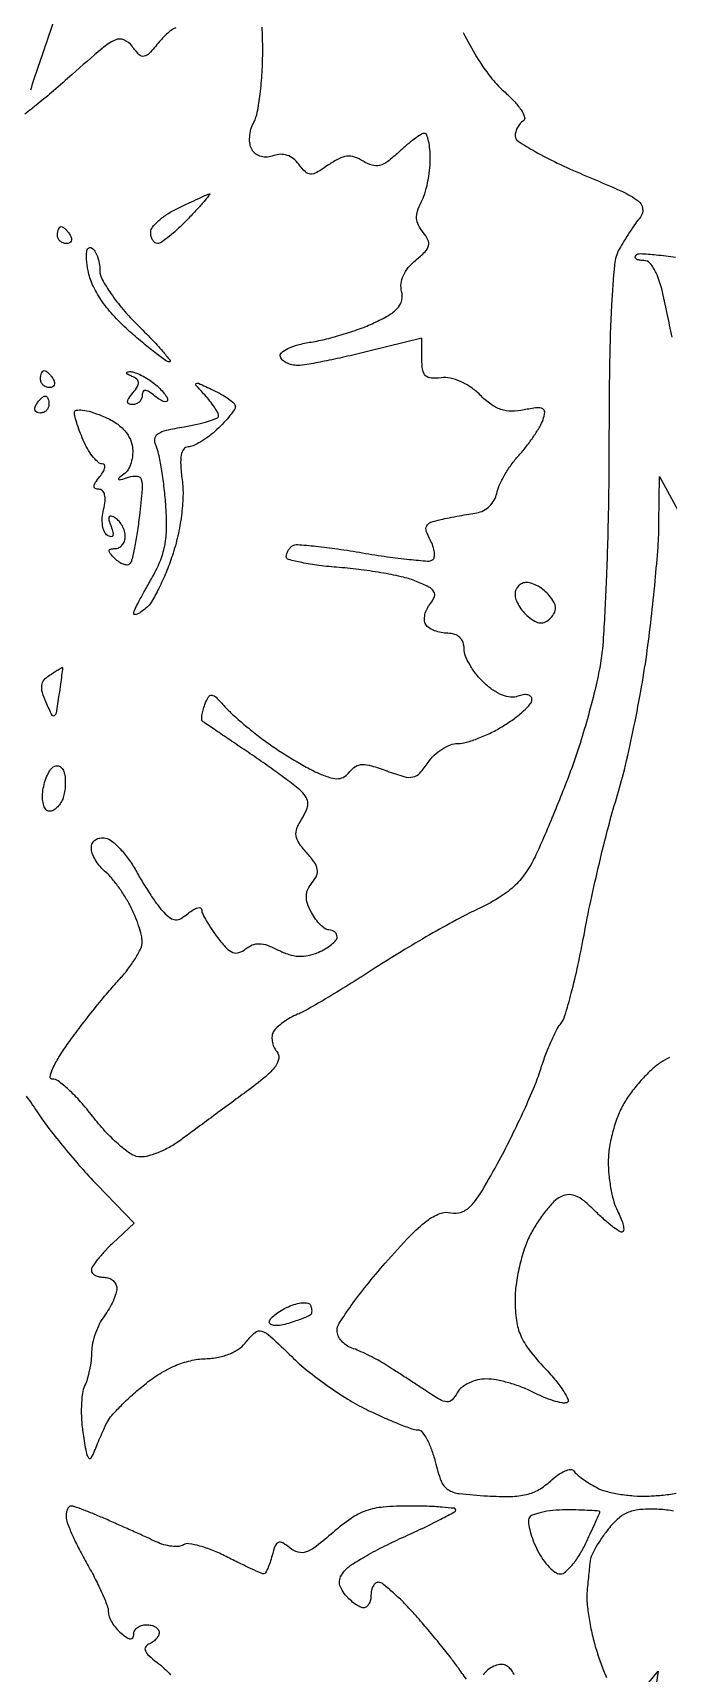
# Model space of a CAD drawing. Extents: x 0 to 102, y 0 to 135.
# Drawn here: x 39.09 to 45.44, y 74.05 to 90.43 of the extents above; entities that cross this region are included whole.
import ezdxf

# ---------------------------------------------------------------- set-up
doc = ezdxf.new("R2010")
doc.units = 0
doc.header["$MEASUREMENT"] = 0

msp = doc.modelspace()

# ---------------------------------------------------------------- linework, layer by layer
for points in [[(39.071788, 89.857283, -0.002666), (39.15006, 90.094244, -0.001731), (39.242941, 90.367347, -0.006379), (39.352882, 90.674191, -0.004588)], [(40.520352, 90.474942, 0.078274), (40.440119, 90.423925, 0.040386), (40.35732, 90.338102, -0.01375), (40.254984, 90.220055, -0.167299), (40.203116, 90.191885, -0.247353), (40.155485, 90.207614, -0.031906), (40.083741, 90.292262, 0.134784), (40.002092, 90.356098, 0.212115), (39.914539, 90.354133, 0.06619), (39.783987, 90.269965, 0.005785), (39.486055, 90.010546, -0.004576), (39.299826, 89.847596, -0.008153), (39.143203, 89.71744, -0.003568), (39.012982, 89.614288, -0.624718)], [(43.39066, 90.428298, 0.023319), (43.523903, 90.186474, 0.025909), (43.661094, 89.986818, 0.049143), (43.794237, 89.844487, -0.023815), (43.895338, 89.746815, -0.04262), (43.967004, 89.656325, -0.05898), (44.003096, 89.584709, -0.355487), (43.99039, 89.548105, 0.077015), (43.958719, 89.521031, 0.053991), (43.932103, 89.482284, 0.053644), (43.914227, 89.438401, 0.072778), (43.908504, 89.396057, 0.253377), (43.937277, 89.344287, 0.01274), (44.10883, 89.241047, 0.017881), (44.32851, 89.126538, 0.011736), (44.588914, 89.00985, -0.005647), (44.979547, 88.840488, -0.054575), (45.135353, 88.749318, -0.198326), (45.181674, 88.672174, -0.208155), (45.15886, 88.58685, 0.014706), (45.109684, 88.521119, 0.007551), (45.051775, 88.436073, 0.007497), (44.994751, 88.346654, 0.011213), (44.947886, 88.26672, 0.104573), (44.900023, 88.1117, 0.009484), (44.870679, 87.70548, 0.009609), (44.851445, 87.138798, 0.003546), (44.845355, 86.339295, -0.004745), (44.838295, 85.634281, -0.005388), (44.817836, 84.958809, -0.004922), (44.788643, 84.385747, -0.029669), (44.752961, 84.089977, -0.015318), (44.703657, 83.85868, -0.008371), (44.62982, 83.578183, -0.008336), (44.545204, 83.295463, -0.01313), (44.462219, 83.05611, -0.004627), (44.374509, 82.829468, -0.003667), (44.275671, 82.586144, -0.003708), (44.180659, 82.361786, -0.009242), (44.106977, 82.199626, -0.041884), (44.009343, 82.03249, -0.055344), (43.892753, 81.900355, -0.049235), (43.739213, 81.786313, -0.025222), (43.527349, 81.673301, 0.014477), (43.323575, 81.570165, 0.006011), (43.054188, 81.419652, 0.005941), (42.769245, 81.251387, 0.007635), (42.5115, 81.089589, -0.004376), (42.271416, 80.936687, -0.005046), (42.039757, 80.795215, -0.004544), (41.841299, 80.679184, -0.029152), (41.737168, 80.627373, 0.028259), (41.663203, 80.590736, 0.025883), (41.591558, 80.544999, 0.026794), (41.531934, 80.497421, 0.072666), (41.497235, 80.456113, 0.108407), (41.481845, 80.412272, 0.06994), (41.482818, 80.358244, 0.065268), (41.499282, 80.302673, 0.068696), (41.529325, 80.254276, -0.21342), (41.548371, 80.18604, -0.126129), (41.514907, 80.106728, -0.057922), (41.416196, 80.004094, -0.013337), (41.226527, 79.856132, 0.000034), (41.057076, 79.731048, 0.000027), (40.87253, 79.594786, 0.000027), (40.700306, 79.467594, 0.000065), (40.572868, 79.373442, -0.032508), (40.4608, 79.301382, -0.032182), (40.339967, 79.244185, -0.033927), (40.227985, 79.208322, -0.096336), (40.146477, 79.204242, -0.119888), (40.064207, 79.237168, -0.026231), (39.943961, 79.332781, -0.025884), (39.813172, 79.461131, -0.022318), (39.689355, 79.6086, 0.018063), (39.569688, 79.753615, 0.024833), (39.451356, 79.874264, 0.023164), (39.34725, 79.961796, 0.190419), (39.288766, 79.97839, -0.496783), (39.266896, 80.001935, -0.060532), (39.290811, 80.080768, -0.03523), (39.353437, 80.199351, -0.016597), (39.449788, 80.343406, -0.007651), (39.570124, 80.505707, -0.005559), (39.708754, 80.682709, -0.005617), (39.844095, 80.847774, -0.012243), (39.95235, 80.970583, 0.023193), (40.041402, 81.076181, 0.026054), (40.116659, 81.185683, 0.026617), (40.170219, 81.284472, 0.111354), (40.185, 81.350018, 0.061558), (40.17697, 81.414992, 0.019201), (40.149362, 81.509465, 0.01887), (40.110117, 81.613584, 0.019768), (40.063678, 81.712813, 0.021817), (40.00752, 81.810696, 0.017593), (39.939079, 81.910803, 0.017939), (39.869218, 81.998849, 0.04289), (39.809878, 82.05737, -0.048578), (39.759188, 82.108509, -0.041612), (39.716315, 82.171077, -0.043615), (39.686927, 82.235092, -0.086014), (39.6774, 82.290062, -0.117389), (39.6882, 82.335428, -0.127695), (39.718104, 82.369425, -0.114776), (39.763632, 82.386917, -0.082708), (39.818234, 82.385453, -0.121951), (39.883346, 82.355233, -0.035051), (39.965451, 82.279156, -0.033019), (40.049039, 82.177339, -0.029835), (40.121628, 82.062, 0.011332), (40.19233, 81.939864, 0.010468), (40.270323, 81.817737, 0.010521), (40.344337, 81.711911, 0.033978), (40.399548, 81.646267, 0.043425), (40.465069, 81.589173, 0.147618), (40.517949, 81.570653, 0.144294), (40.572987, 81.584289, 0.040836), (40.646054, 81.635476, -0.03257), (40.696571, 81.672124, -0.076395), (40.739228, 81.690664, -0.166576), (40.766748, 81.688662, -0.293675), (40.779081, 81.670509, 0.106926), (40.788962, 81.629872, 0.017279), (40.827216, 81.557478, 0.018399), (40.879159, 81.47416, 0.01525), (40.940303, 81.38937, 0.025396), (41.026151, 81.288689, 0.109068), (41.09094, 81.244678, 0.175997), (41.150932, 81.242817, 0.0941), (41.216676, 81.279168, -0.076532), (41.284083, 81.31957, -0.105119), (41.353435, 81.332027, -0.081023), (41.434975, 81.316054, -0.030344), (41.541904, 81.268839, 0.041603), (41.647718, 81.224933, 0.062415), (41.745875, 81.206515, 0.065739), (41.841709, 81.213279, 0.052613), (41.94045, 81.24457, 0.029216), (42.013325, 81.281628, 0.038029), (42.074885, 81.324185, 0.041948), (42.118395, 81.365933, 0.182541), (42.1308, 81.39878, 0.114176), (42.124532, 81.425871, 0.100338), (42.106823, 81.448938, 0.09378), (42.080345, 81.464417, 0.085715), (42.049177, 81.4698, -0.152729), (42.011419, 81.481609, -0.04449), (41.96408, 81.521091, -0.040203), (41.915882, 81.577581, -0.033663), (41.874106, 81.644408, -0.040352), (41.834989, 81.734228, -0.090065), (41.823862, 81.807634, -0.102558), (41.839686, 81.874133, -0.063763), (41.882805, 81.942095, 0.070825), (41.925887, 82.012158, 0.148607), (41.933143, 82.075062, 0.109866), (41.904037, 82.144084, 0.029418), (41.828981, 82.237519, -0.031854), (41.751081, 82.335468, -0.115189), (41.72181, 82.409004, -0.131086), (41.730011, 82.482435, -0.046618), (41.77777, 82.577611, 0.032975), (41.826154, 82.667817, 0.110468), (41.839817, 82.73309, 0.135474), (41.823206, 82.790211, 0.060695), (41.774014, 82.851851, 0.030285), (41.707564, 82.9096, 0.005124), (41.57312, 83.010675, 0.005584), (41.412404, 83.126198, 0.004941), (41.2425, 83.242982, -0.000558), (41.078117, 83.353863, -0.000829), (40.934473, 83.451334, -0.000353), (40.811764, 83.535025, -0.017225), (40.787899, 83.552561, -0.227301), (40.778941, 83.570841, -0.036107), (40.781547, 83.611784, -0.033941), (40.792136, 83.663075, -0.023743), (40.810652, 83.719148, -0.037331), (40.846687, 83.795486, -0.298922), (40.879629, 83.812394, -0.171791), (40.922239, 83.791968, -0.013018), (41.011453, 83.697633, 0.025065), (41.087829, 83.620672, 0.009662), (41.20101, 83.521452, 0.009538), (41.328113, 83.418381, 0.011613), (41.451104, 83.326987, 0.011659), (41.579063, 83.240843, 0.009234), (41.721159, 83.153578, 0.009356), (41.856052, 83.077492, 0.022895), (41.958704, 83.028023, 0.028306), (42.068639, 82.988305, 0.091175), (42.145626, 82.979939, 0.128805), (42.205166, 83.00032, 0.086304), (42.2577, 83.050069, -0.09617), (42.314735, 83.102001, -0.132839), (42.3809, 83.121223, -0.077333), (42.473917, 83.108516, -0.016935), (42.627482, 83.056946, 0.018399), (42.798781, 82.999977, 0.121753), (42.888202, 82.996223, 0.158961), (42.957231, 83.035348, 0.037906), (43.03965, 83.14065, -0.055275), (43.100829, 83.213467, -0.04796), (43.179286, 83.275085, -0.050485), (43.262302, 83.317152, -0.092295), (43.336683, 83.331, 0.069427), (43.421326, 83.34281, 0.023012), (43.540478, 83.382729, 0.022407), (43.670092, 83.439696, 0.023672), (43.791664, 83.5071, 0.020482), (43.900781, 83.580879, 0.02741), (43.9929, 83.656954, 0.026915), (44.060106, 83.726003, 0.181468), (44.0766, 83.769951, 0.193352), (44.065143, 83.798471, 0.144838), (44.03546, 83.815432, 0.096402), (43.990187, 83.81721, 0.053414), (43.936548, 83.80296, -0.118385), (43.865457, 83.793612, -0.067227), (43.780698, 83.814282, -0.05606), (43.689205, 83.862549, -0.039205), (43.598148, 83.935555, -0.03706), (43.522248, 84.01826, -0.03535), (43.458065, 84.112528, -0.037421), (43.413619, 84.204003, -0.094651), (43.3998, 84.276347, 0.087212), (43.388506, 84.340606, 0.117544), (43.356164, 84.389756, 0.113012), (43.304007, 84.420297, 0.076313), (43.235593, 84.4308, -0.048823), (43.168732, 84.437344, -0.047157), (43.10359, 84.45674, -0.050939), (43.049548, 84.485248, -0.10792), (43.01681, 84.519106, -0.125639), (43.003403, 84.561899, -0.06797), (43.007957, 84.617248, -0.060898), (43.028724, 84.676055, -0.057967), (43.063312, 84.729204, 0.078899), (43.102791, 84.795779, 0.241042), (43.097943, 84.846508, 0.133698), (43.047034, 84.892679, 0.0209), (42.922545, 84.949625, 0.040022), (42.794385, 84.990287, 0.012457), (42.596422, 85.030894, 0.012365), (42.372123, 85.065407, 0.013332), (42.15195, 85.087783, -0.012311), (41.949251, 85.107965, -0.019989), (41.77852, 85.136189, -0.014883), (41.645611, 85.16781, -0.339027), (41.6232, 85.197063, -0.078803), (41.627886, 85.226608, -0.053783), (41.641838, 85.257683, -0.053115), (41.662377, 85.285523, -0.070549), (41.68665, 85.305482, -0.157335), (41.734552, 85.316962, -0.006113), (41.917846, 85.300582, -0.010367), (42.136879, 85.273707, -0.007077), (42.3846, 85.2345, 0.007102), (42.632337, 85.195303, 0.010399), (42.851421, 85.16846, 0.006148), (43.034731, 85.152135, 0.157244), (43.082779, 85.163659, 0.216224), (43.100893, 85.190276, 0.071568), (43.102286, 85.238652, 0.055854), (43.088294, 85.299589, 0.038544), (43.059765, 85.364455, -0.040321), (43.02167, 85.451913, -0.205164), (43.025536, 85.503699, -0.188822), (43.066239, 85.539278, -0.033636), (43.165286, 85.567527, -0.004256), (43.251123, 85.585111, -0.002777), (43.350454, 85.604009, -0.002793), (43.447523, 85.621358, -0.005333), (43.525728, 85.634028, 0.08698), (43.592301, 85.656345, 0.069068), (43.653455, 85.701394, 0.068974), (43.700102, 85.761468, 0.086222), (43.724305, 85.827672, -0.062607), (43.749138, 85.90696, -0.024737), (43.801807, 86.008611, -0.024016), (43.870231, 86.114075, -0.027663), (43.945525, 86.2074, 0.018266), (44.022334, 86.299027, 0.016336), (44.095294, 86.39942, 0.01662), (44.154874, 86.493917, 0.047992), (44.187343, 86.564084, 0.062118), (44.203329, 86.637847, 0.306317), (44.183786, 86.673185, 0.151899), (44.12791, 86.682758, 0.016395), (43.997058, 86.661022, -0.049818), (43.871004, 86.648649, -0.081617), (43.765416, 86.666186, -0.076237), (43.666121, 86.717834, -0.038415), (43.558661, 86.809939, 0.044342), (43.465666, 86.887756, 0.048139), (43.36283, 86.94554, 0.052438), (43.260493, 86.97843, 0.084319), (43.169148, 86.981897, -0.048151), (43.070788, 86.978544, -0.177674), (43.014779, 87.003143, -0.163464), (42.985226, 87.059741, -0.039311), (42.9768, 87.166743), (42.9768, 87.376794), (42.44805, 87.246936, -0.004655), (42.233836, 87.196436, -0.005273), (42.027433, 87.152084, -0.004826), (41.851372, 87.117957, -0.02885), (41.758662, 87.106389, -0.056258), (41.694777, 87.109327, -0.062527), (41.635523, 87.126574, -0.071367), (41.589566, 87.15479, -0.136229), (41.565041, 87.190114, -0.303151), (41.575652, 87.231227, -0.069785), (41.638264, 87.273164, -0.047989), (41.740135, 87.310919, -0.025118), (41.872565, 87.338978, 0.021934), (42.024892, 87.370241, 0.013351), (42.201876, 87.419792, 0.01337), (42.375063, 87.478422, 0.022956), (42.515466, 87.537629, 0.024313), (42.660989, 87.615921, 0.081657), (42.74312, 87.685826, 0.129023), (42.778161, 87.759103, 0.111764), (42.775328, 87.844471, -0.09386), (42.76997, 87.922454, -0.076496), (42.792432, 88.003221, -0.067345), (42.841826, 88.082279, -0.049342), (42.915505, 88.155059, 0.026296), (43.00911, 88.239376, 0.132366), (43.043898, 88.299885, 0.180962), (43.037984, 88.359146, 0.058868), (42.989335, 88.434196, -0.058416), (42.943031, 88.505488, -0.099854), (42.924835, 88.573812, -0.093006), (42.934005, 88.647232, -0.045449), (42.970929, 88.73443, 0.047983), (43.005668, 88.817637, 0.022876), (43.034824, 88.930007, 0.022434), (43.054781, 89.051154, 0.029609), (43.0614, 89.162838, 0.021078), (43.057207, 89.262246, 0.033937), (43.044363, 89.346012, 0.037315), (43.025931, 89.406761, 0.309777), (43.003403, 89.4222, 0.142964), (42.970442, 89.412579, 0.015278), (42.903872, 89.367177, 0.017831), (42.826616, 89.306624, 0.01344), (42.74602, 89.234887, -0.026223), (42.635828, 89.141743, -0.100221), (42.555245, 89.102862, -0.136313), (42.479828, 89.104459, -0.066626), (42.39151, 89.144451, 0.058265), (42.305225, 89.185268, 0.108813), (42.228759, 89.193611, 0.092322), (42.147509, 89.169168, 0.033681), (42.044275, 89.10677, -0.018313), (41.927957, 89.031491, -0.141549), (41.865914, 89.015216, -0.19198), (41.814387, 89.037247, -0.039031), (41.748431, 89.114075, 0.067675), (41.695436, 89.16911, 0.084841), (41.633349, 89.203018, 0.089453), (41.566224, 89.21331, 0.085238), (41.498511, 89.199842, -0.073664), (41.435475, 89.185789, -0.083121), (41.373765, 89.191581, -0.088942), (41.320627, 89.216393, -0.10108), (41.282165, 89.257264, -0.099118), (41.261402, 89.313103, -0.055757), (41.257992, 89.385629, -0.052003), (41.271215, 89.463446, -0.054847), (41.300103, 89.535394, 0.077078), (41.334295, 89.632813, 0.015509), (41.362322, 89.81495, 0.016039), (41.381731, 90.031019, 0.014379), (41.3882, 90.255919, 0.013752), (41.381923, 90.484097, 0.025935)], [(45.475934, 87.388174, -0.004871), (45.426884, 87.62445, 0.013475), (45.371708, 87.869015, 0.041913), (45.31658, 88.028595, 0.069607), (45.258207, 88.122663, 0.22268), (45.19304, 88.1532, -0.038838), (45.146837, 88.156794, -0.11057), (45.116985, 88.168562, -0.247615), (45.107792, 88.185816, -0.199979), (45.115898, 88.205498, -0.213519), (45.15872, 88.221845, -0.00997), (45.317047, 88.209792, -0.015004), (45.50922, 88.185464, -0.01007)], [(45.450798, 80.196161, 0.018814), (45.362711, 80.145094, 0.04559), (45.27646, 80.078963, 0.02127), (45.177001, 79.97903, 0.020868), (45.080822, 79.864554, 0.027377), (45.003477, 79.752053, 0.042856), (44.940275, 79.625091, 0.026173), (44.886963, 79.46629, 0.026132), (44.850384, 79.302184, 0.041544), (44.838316, 79.158888, 0.024704), (44.844912, 79.022762, 0.021187), (44.864958, 78.880705, 0.021726), (44.894292, 78.753121, 0.055546), (44.929454, 78.665193, -0.023785), (44.961835, 78.59709, -0.03409), (44.98337, 78.533832, -0.036346), (44.993107, 78.482459, -0.228887), (44.984572, 78.457972, -0.344992), (44.959118, 78.454878, -0.021315), (44.891363, 78.499857, -0.024335), (44.809061, 78.56605, -0.014852), (44.718288, 78.651584, 0.02229), (44.596135, 78.763306, 0.082587), (44.506429, 78.816042, 0.130584), (44.427746, 78.82449, 0.099168), (44.34592, 78.794581, 0.068631), (44.281103, 78.741608, 0.022993), (44.201885, 78.648053, 0.022384), (44.122677, 78.535171, 0.023781), (44.055581, 78.417864, 0.03959), (43.998847, 78.280955, 0.022372), (43.951075, 78.107658, 0.022218), (43.918321, 77.927471, 0.033767), (43.907531, 77.768746, 0.034995), (43.92141, 77.569653, 0.069181), (43.964755, 77.4176, 0.061905), (44.051552, 77.272633, 0.023266), (44.206029, 77.092789, -0.016877), (44.314798, 76.969384, -0.031281), (44.393027, 76.861219, -0.038431), (44.436585, 76.778919, -0.440291), (44.423264, 76.749055, -0.133055), (44.376451, 76.746374, -0.023668), (44.290775, 76.76868, -0.024124), (44.190261, 76.805399, -0.019691), (44.086536, 76.853962, 0.028676), (43.97329, 76.904523, 0.021738), (43.844079, 76.947214, 0.022159), (43.718915, 76.976696, 0.046789), (43.619705, 76.986, 0.058955), (43.533077, 76.97575, 0.052624), (43.44765, 76.945464, 0.055771), (43.376044, 76.900842, 0.098287), (43.330983, 76.848007, -0.063261), (43.278656, 76.77722, -0.22469), (43.227336, 76.75756, -0.115788), (43.156332, 76.780049, -0.012476), (43.009529, 76.872547, 0.001865), (42.90364, 76.942447, 0.001427), (42.78734, 77.018126, 0.001442), (42.678043, 77.088358, 0.00341), (42.5961, 77.139896, 0.01487), (42.520512, 77.183667, 0.010471), (42.433113, 77.228525, 0.010579), (42.347621, 77.267951, 0.021755), (42.27885, 77.294423, -0.070445), (42.222255, 77.322788, -0.065862), (42.17429, 77.366304, -0.070104), (42.14186, 77.417745, -0.106023), (42.1308, 77.469315, -0.145005), (42.152848, 77.543744, -0.011095), (42.271907, 77.718448, -0.014503), (42.427162, 77.922938, -0.010528), (42.611164, 78.141639, -0.009769), (42.860169, 78.414325, -0.039268), (43.027815, 78.56518, -0.070357), (43.156211, 78.637632, -0.156041), (43.267137, 78.644706, 0.153424), (43.371666, 78.650835, 0.11634), (43.467361, 78.715559, 0.052994), (43.57787, 78.864422, 0.009336), (43.749325, 79.168065, 0.0091), (43.874471, 79.410127, 0.007898), (43.996976, 79.668221, 0.007969), (44.100482, 79.90544, 0.023005), (44.161877, 80.0739, -0.013686), (44.209343, 80.212089, -0.013684), (44.2643, 80.347482, -0.013633), (44.318661, 80.462884, -0.05146), (44.361737, 80.530042, 0.095406), (44.405377, 80.613275, 0.008699), (44.469287, 80.839549, 0.011011), (44.535399, 81.114635, 0.008401), (44.596026, 81.418342, -0.00784), (44.663153, 81.756589, -0.00545), (44.749105, 82.136507, -0.005498), (44.839609, 82.499438, -0.011296), (44.919985, 82.7811, 0.016128), (44.99878, 83.06769, 0.007286), (45.084386, 83.447854, 0.007205), (45.163178, 83.852087, 0.009776), (45.22189, 84.2193, 0.006125), (45.267509, 84.577316, 0.005324), (45.306711, 84.953469, 0.005362), (45.334915, 85.294678, 0.015675), (45.344452, 85.5306), (45.348665, 85.9959), (45.59378, 85.551312, 0.011025)], [(39.028144, 79.808457, -0.011486), (39.150721, 79.631728, 0.018484), (39.257567, 79.482192, 0.008247), (39.408602, 79.293055, 0.00815), (39.575139, 79.097984, 0.010937), (39.732709, 78.927078), (40.103978, 78.541655), (39.890689, 78.341281, 0.016099), (39.809011, 78.259441, 0.021013), (39.740054, 78.179247, 0.019161), (39.689043, 78.109264, 0.148973), (39.6774, 78.071053, 0.176222), (39.687096, 78.044396, 0.092734), (39.714677, 78.021719, 0.072895), (39.75575, 78.006369, 0.053082), (39.8043, 78.0012, -0.08597), (39.852758, 77.992806, -0.09388), (39.893923, 77.968673, -0.100309), (39.921456, 77.932709, -0.113848), (39.9312, 77.89047, -0.078188), (39.922732, 77.836649, -0.028056), (39.894713, 77.764027, -0.02702), (39.854529, 77.686526, -0.028807), (39.806991, 77.61552, 0.046636), (39.759214, 77.53835, 0.0306), (39.718477, 77.44199, 0.030746), (39.690118, 77.34236, 0.05057), (39.680091, 77.255388, -0.027874), (39.674147, 77.169962, -0.019768), (39.658389, 77.07517, -0.020031), (39.636054, 76.98558, -0.039398), (39.609991, 76.916988, 0.079004), (39.587412, 76.839694, 0.023636), (39.577663, 76.716951, 0.023056), (39.57965, 76.576109, 0.023081), (39.594599, 76.4361, 0.007175), (39.624736, 76.257176, 0.105137), (39.648952, 76.198386, 0.534305), (39.675797, 76.198677, 0.05454), (39.710412, 76.2669, -0.007617), (39.739519, 76.340673, -0.005404), (39.774316, 76.422555, -0.005456), (39.809248, 76.500037, -0.011513), (39.838371, 76.55919, -0.062877), (39.881952, 76.622065, -0.013298), (39.973901, 76.719139, -0.013727), (40.08737, 76.826654, -0.012646), (40.209649, 76.930849, -0.031242), (40.360274, 77.037919, -0.037955), (40.513872, 77.117811, -0.041054), (40.666096, 77.168542, -0.052318), (40.812635, 77.188459, 0.039581), (40.946073, 77.203152, 0.052296), (41.063082, 77.238488, 0.058608), (41.159049, 77.292782, 0.077114), (41.230047, 77.363848, -0.061226), (41.311966, 77.451202, -0.262997), (41.379542, 77.463558, -0.104559), (41.466497, 77.411214, -0.006977), (41.677745, 77.208747, 0.025574), (41.832833, 77.070794, 0.015113), (42.030786, 76.921667, 0.0151), (42.237958, 76.784386, 0.024959), (42.421583, 76.682849, 0.008376), (42.588564, 76.604554, 0.010752), (42.744815, 76.538457, 0.008766), (42.876958, 76.488543, 0.086118), (42.935413, 76.4784, -0.227677), (42.977596, 76.458142, -0.043136), (43.026337, 76.385208, -0.038379), (43.072898, 76.282657, -0.026829), (43.109929, 76.16115, 0.027997), (43.169886, 75.966058, 0.160108), (43.236402, 75.882385, 0.118983), (43.349621, 75.841728, 0.012586), (43.631285, 75.818369, 0.018109), (43.864504, 75.813388, 0.054137), (44.022634, 75.832941, 0.072707), (44.145455, 75.881478, 0.057191), (44.260718, 75.96654, -0.031805), (44.3356, 76.027896, -0.053242), (44.40631, 76.068051, -0.074937), (44.46278, 76.083103, -0.282189), (44.494532, 76.068186, 0.070485), (44.524456, 76.034224, 0.018838), (44.581053, 75.989375, 0.018706), (44.649922, 75.942759, 0.01832), (44.722556, 75.901077, 0.056654), (44.814644, 75.865235, 0.023116), (44.946184, 75.836957, 0.022515), (45.09173, 75.819332, 0.026716), (45.230156, 75.816276, 0.016832), (45.369283, 75.825334, 0.01383), (45.516975, 75.844092, 0.014058)], [(43.422001, 73.990078, -0.016112), (43.334066, 74.10884, 0.014211), (43.258592, 74.211589, 0.005359), (43.14746, 74.351091, 0.005304), (43.023227, 74.500394, 0.006435), (42.903506, 74.63759, 0.012128), (42.788968, 74.759408, 0.016944), (42.68041, 74.862185, 0.013341), (42.586728, 74.940691, 0.169292), (42.543956, 74.9556, 0.166017), (42.515438, 74.945863, 0.09538), (42.49116, 74.918323, 0.076322), (42.474749, 74.877238, 0.056977), (42.4692, 74.8287, -0.056567), (42.463691, 74.780161, -0.075975), (42.447392, 74.739077, -0.095133), (42.423281, 74.711534, -0.167044), (42.394959, 74.7018, -0.117955), (42.359267, 74.710339, -0.036411), (42.311589, 74.739077, -0.034151), (42.261178, 74.780135, -0.031583), (42.2154, 74.8287, -0.048212), (42.169892, 74.895739, -0.116126), (42.154063, 74.953199, -0.124085), (42.165968, 75.009237, -0.059194), (42.206269, 75.071498, -0.078425), (42.272063, 75.129384, -0.011835), (42.422947, 75.220104, -0.01303), (42.607903, 75.319141, -0.010932), (42.808828, 75.414642, 0.005778), (43.002941, 75.504463, 0.009222), (43.166453, 75.586167, 0.003669), (43.302908, 75.658804, 0.275221), (43.3152, 75.679444, 0.383469), (43.30167, 75.694492, 0.006262), (43.179383, 75.705968, 0.012646), (43.030124, 75.714299, 0.007617), (42.852844, 75.717, 0.020414), (42.591968, 75.706345, 0.062836), (42.419414, 75.67008, 0.068894), (42.270065, 75.594172, 0.028191), (42.09051, 75.453616, -0.014286), (41.923588, 75.315297, -0.079417), (41.82203, 75.259169, -0.154589), (41.741643, 75.255981, -0.106807), (41.660284, 75.298329, 0.037099), (41.588298, 75.349564, 0.240212), (41.545228, 75.35271, 0.204774), (41.51288, 75.319232, 0.027133), (41.482151, 75.223313, -0.017155), (41.461206, 75.153146, -0.026079), (41.437815, 75.093989, -0.023885), (41.414969, 75.049723, -0.267786), (41.398463, 75.0402, -0.105514), (41.373832, 75.045456, -0.002925), (41.273909, 75.090842, -0.00589), (41.156813, 75.14654, -0.003995), (41.024728, 75.2126, 0.022097), (40.888759, 75.274556, 0.029137), (40.759696, 75.31806, 0.029384), (40.65204, 75.340793, 0.177563), (40.597032, 75.329521, -0.120856), (40.549779, 75.314227, -0.046042), (40.480089, 75.315588, -0.04219), (40.401363, 75.33121, -0.040122), (40.324983, 75.359996, 0.003091), (40.233835, 75.402288, 0.001158), (40.105511, 75.460511, 0.001147), (39.965433, 75.523288, 0.001392), (39.833814, 75.581474, 0.005592), (39.711805, 75.633387, 0.007659), (39.600781, 75.677189, 0.005239), (39.507164, 75.711361, 0.085082), (39.474264, 75.717, 0.198898), (39.454989, 75.709016, 0.086851), (39.438782, 75.685936, 0.066298), (39.427955, 75.651728, 0.04597), (39.424619, 75.61125, 0.090598), (39.436421, 75.549996, 0.012176), (39.487168, 75.42841, 0.013731), (39.555451, 75.286036, 0.011167), (39.636119, 75.137315, -0.011585), (39.716711, 74.988436, -0.014182), (39.784771, 74.845586, -0.012683), (39.835093, 74.723478, -0.09164), (39.8466, 74.661223, 0.091723), (39.855649, 74.612313, 0.04277), (39.883877, 74.554078, 0.040452), (39.924945, 74.496272, 0.044907), (39.9735, 74.448, 0.024942), (40.031977, 74.404202, 0.128583), (40.069829, 74.390931, 0.300026), (40.091801, 74.402978, 0.122183), (40.1004, 74.437641, -0.132654), (40.110179, 74.473853, -0.100549), (40.137677, 74.504706, -0.087756), (40.17881, 74.525463, -0.073201), (40.2273, 74.5326, -0.059205), (40.275831, 74.526833, -0.078159), (40.316923, 74.50982, -0.096605), (40.344446, 74.48463, -0.160616), (40.3542, 74.45505, -0.11783), (40.346392, 74.422379, -0.065347), (40.323136, 74.388361, -0.059496), (40.288888, 74.358216, -0.059205), (40.24845, 74.336924, 0.18189), (40.21728, 74.309241, 0.234634), (40.216382, 74.27149, 0.099504), (40.253719, 74.220867, 0.025306), (40.33305, 74.155877, -0.025051), (40.405919, 74.096243, -0.030562), (40.467485, 74.033227, -0.031753)], [(45.490009, 75.666726, 0.032865), (45.347819, 75.683448, 0.027947), (45.165561, 75.682623, 0.077368), (45.040611, 75.655358, 0.088777), (44.939886, 75.594108, 0.04524), (44.837836, 75.486077, 0.016547), (44.772335, 75.396884, 0.018402), (44.715283, 75.306595, 0.018045), (44.672533, 75.226572, 0.08536), (44.658003, 75.176841, 0.002013), (44.65248, 75.126802, 0.000555), (44.644201, 75.048085, 0.000561), (44.635022, 74.958893, 0.000586), (44.62618, 74.871, 0.046275), (44.625479, 74.764946, 0.016627), (44.643445, 74.614856, 0.016329), (44.674172, 74.450695, 0.018622), (44.71448, 74.296019, 0.014478), (44.763727, 74.147969, 0.014673), (44.821259, 74.003685, 0.01461)], [(43.899476, 74.030527, 0.069469), (43.876336, 74.073802, 0.069088), (43.842068, 74.109304, 0.085255), (43.80165, 74.131125, 0.124542), (43.75322, 74.134868, 0.065556), (43.695229, 74.116828, 0.058894), (43.637049, 74.081143, 0.056466), (43.587866, 74.032425, -0.047794)], [(45.181332, 73.878639), (45.33755, 74.0673), (45.289692, 73.759208, 0.036374)]]:
    msp.add_lwpolyline(points, format="xyb")
for points in [[(40.856478, 88.819003, -0.733648), (40.8608, 88.812602, -0.008015), (40.811167, 88.752216, -0.009893), (40.74102, 88.672846, -0.005102), (40.6503, 88.5762, -0.013111), (40.552151, 88.47899, -0.017843), (40.458369, 88.396954, -0.014831), (40.377422, 88.334988, -0.157199), (40.338372, 88.3224, -0.159442), (40.312141, 88.330983, -0.096854), (40.289802, 88.355192, -0.078561), (40.274716, 88.391341, -0.059707), (40.2696, 88.434032, -0.170589), (40.287781, 88.48577, -0.042916), (40.350367, 88.551404, -0.038818), (40.439299, 88.618422, -0.030774), (40.54455, 88.676835, -0.001826), (40.65257, 88.727885, -0.002547), (40.749596, 88.772705, -0.001543), (40.831577, 88.809764, -0.033111)], [(39.376307, 88.4916, -0.151918), (39.394135, 88.486055, -0.038439), (39.418014, 88.466749, -0.035638), (39.443143, 88.439383, -0.029505), (39.4659, 88.407, -0.082592), (39.479141, 88.374674, -0.161196), (39.476509, 88.347251, -0.182303), (39.458621, 88.329023, -0.108972), (39.428593, 88.3224, -0.093332), (39.394393, 88.32884, -0.09642), (39.365318, 88.347251, -0.099167), (39.345858, 88.37472, -0.105053), (39.339, 88.407, -0.042167), (39.341736, 88.439389, -0.061769), (39.349959, 88.466749, -0.081139), (39.362041, 88.485301, -0.210953)], [(39.678674, 88.279313, -0.117232), (39.710655, 88.247231, -0.048986), (39.737523, 88.191967, -0.044875), (39.755833, 88.124484, -0.043842), (39.762, 88.054283, 0.12632), (39.785125, 87.964209, 0.02557), (39.872657, 87.822634, 0.025477), (39.994494, 87.664286, 0.021444), (40.138705, 87.509375, -0.007095), (40.279058, 87.367025, -0.013453), (40.387287, 87.247833, -0.010778), (40.463498, 87.155264, -0.641129), (40.455955, 87.140525, -0.148324), (40.41906, 87.153449, -0.006762), (40.310976, 87.234758, -0.010787), (40.184546, 87.33701, -0.007475), (40.0459, 87.457775, -0.025554), (39.891866, 87.610958, -0.035931), (39.772276, 87.763392, -0.041066), (39.689168, 87.911507, -0.063106), (39.645324, 88.051656, -0.018881), (39.629246, 88.16625, -0.061852), (39.630919, 88.242578, -0.175344), (39.649231, 88.276694, -0.332665)], [(39.207107, 87.0534, -0.151918), (39.224935, 87.047855, -0.038439), (39.248814, 87.028549, -0.035638), (39.273943, 87.001183, -0.029505), (39.2967, 86.9688, -0.082592), (39.309941, 86.936474, -0.161196), (39.307309, 86.909051, -0.182303), (39.289421, 86.890823, -0.108972), (39.259393, 86.8842, -0.093332), (39.225193, 86.89064, -0.09642), (39.196118, 86.909051, -0.099167), (39.176658, 86.93652, -0.105053), (39.1698, 86.9688, -0.042167), (39.172536, 87.001189, -0.061769), (39.180759, 87.028549, -0.081139), (39.192841, 87.047101, -0.210953)], [(40.0581, 87.04403, -0.093048), (40.100548, 87.038116, -0.028008), (40.161338, 87.013834, -0.027005), (40.227857, 86.978353, -0.02633), (40.29075, 86.935633, -0.025469), (40.347424, 86.887874, -0.030685), (40.39531, 86.837319, -0.031965), (40.42942, 86.790832, -0.143248), (40.4388, 86.758765, -0.33348), (40.427567, 86.743796, -0.149753), (40.401523, 86.744161, -0.066823), (40.360662, 86.763637, -0.028634), (40.3119, 86.7996, 0.024942), (40.253423, 86.843398, 0.128583), (40.215571, 86.856669, 0.300026), (40.193599, 86.844622, 0.122183), (40.185, 86.809959, -0.099038), (40.177751, 86.773719, -0.097945), (40.157106, 86.742894, -0.097945), (40.126281, 86.722249, -0.099038), (40.090041, 86.715, -0.095656), (40.052533, 86.722242, -0.31457), (40.039451, 86.742218, -0.143321), (40.050696, 86.776795, -0.023397), (40.093572, 86.833673, 0.03412), (40.137563, 86.894709, 0.156919), (40.148007, 86.93648, 0.214827), (40.13085, 86.968684, 0.06923), (40.082781, 86.996194, -0.024925), (40.045235, 87.013478, -0.154517), (40.030453, 87.028333, -0.446022), (40.034521, 87.039053, -0.080635)], [(40.893127, 86.859957, -0.020775), (40.977878, 86.81625, -0.028884), (41.04951, 86.769785, -0.028621), (41.101947, 86.726471, -0.205884), (41.11494, 86.697146, -0.152057), (41.105092, 86.664244, -0.01946), (41.061018, 86.603991, -0.021315), (41.001304, 86.53495, -0.016267), (40.930448, 86.464496, -0.02519), (40.852008, 86.398473, -0.027436), (40.769458, 86.342671, -0.028369), (40.694163, 86.303199, -0.106934), (40.642398, 86.292, 0.239804), (40.599885, 86.270366, 0.113655), (40.575119, 86.21228, 0.058998), (40.56923, 86.112273, 0.018576), (40.583641, 85.962908, -0.041034), (40.591983, 85.800475, -0.024369), (40.576592, 85.60714, -0.023292), (40.540596, 85.403249, -0.024846), (40.486354, 85.208019, -0.016991), (40.423233, 85.037569, -0.018776), (40.350556, 84.877493, -0.018494), (40.278761, 84.746297, -0.085298), (40.222664, 84.680752, -0.021912), (40.175698, 84.645129, -0.047938), (40.136315, 84.623137, -0.09645), (40.110467, 84.617325, -0.422695), (40.1004, 84.627105, -0.112222), (40.107411, 84.65795, -0.005935), (40.152416, 84.749042, -0.009095), (40.209641, 84.856598, -0.006477), (40.277477, 84.975051, 0.035485), (40.361928, 85.144608, 0.050607), (40.409995, 85.30566, 0.045036), (40.427959, 85.486707, 0.02164), (40.41993, 85.720137, 0.010472), (40.402088, 85.900499, 0.01148), (40.377125, 86.074489, 0.010966), (40.349165, 86.221949, 0.055028), (40.322834, 86.301599, -0.132384), (40.311111, 86.37158, -0.222295), (40.340904, 86.42188, -0.094703), (40.426184, 86.458919, -0.015585), (40.603381, 86.492949, 0.01488), (40.734853, 86.518004, 0.023488), (40.845638, 86.548075, 0.019886), (40.929969, 86.579028, 0.303661), (40.9464, 86.603588, 0.127039), (40.93855, 86.633985, 0.019755), (40.906094, 86.687527, 0.020925), (40.861724, 86.748856, 0.016855), (40.809187, 86.810996, -0.004511), (40.721179, 86.910024, -0.470864), (40.723777, 86.925858, -0.242627), (40.746586, 86.927045, -0.002632)], [(39.217093, 86.7996, -0.210953), (39.231359, 86.793301, -0.081139), (39.243441, 86.774749, -0.061769), (39.251664, 86.747389, -0.042167), (39.2544, 86.715, -0.105053), (39.247542, 86.68272, -0.099167), (39.228082, 86.655251, -0.09642), (39.199007, 86.63684, -0.093332), (39.164807, 86.6304, -0.108972), (39.134779, 86.637023, -0.182303), (39.116891, 86.655251, -0.161196), (39.114259, 86.682674, -0.082592), (39.1275, 86.715, -0.029505), (39.150257, 86.747383, -0.035638), (39.175386, 86.774749, -0.038439), (39.199265, 86.794055, -0.151918)], [(39.78315, 86.603722, -0.040249), (39.903659, 86.543031, -0.061486), (39.995307, 86.47045, -0.071699), (40.056462, 86.387451, -0.087048), (40.086652, 86.295796, -0.056842), (40.089163, 86.214754, -0.053468), (40.073578, 86.133464, -0.057516), (40.043292, 86.064003, -0.106261), (40.002052, 86.018637, 0.012155), (39.950187, 85.979569, 0.521158), (39.950889, 85.967868, 0.212936), (39.970263, 85.965328, 0.006554), (40.048966, 85.989875, -0.096943), (40.13437, 86.000361, -0.316124), (40.176183, 85.966307, -0.091718), (40.185054, 85.870169, -0.006746), (40.157343, 85.605683, -0.008576), (40.13417, 85.435123, -0.012035), (40.107226, 85.283844, -0.008398), (40.079817, 85.159595, -0.13875), (40.059317, 85.122917, -0.203257), (40.034099, 85.112717, -0.083996), (39.997184, 85.119599, -0.064158), (39.954596, 85.141773, -0.044333), (39.91287, 85.17669, -0.019235), (39.865363, 85.228, -0.182628), (39.855358, 85.25565, -0.350238), (39.868816, 85.272028, -0.052339), (39.91428, 85.2768, 0.119329), (39.953001, 85.286175, 0.100669), (39.985979, 85.31261, 0.092166), (40.008124, 85.352147, 0.081876), (40.0158, 85.398707, 0.071238), (40.008473, 85.449874, 0.052836), (39.986726, 85.502773, 0.05332), (39.954696, 85.549375, 0.077285), (39.916823, 85.581785, 0.061279), (39.875906, 85.600609, 0.366135), (39.855833, 85.592283, 0.188108), (39.852629, 85.561516, 0.024586), (39.873554, 85.497784, -0.027249), (39.892858, 85.437918, -0.158562), (39.890992, 85.405254, -0.362413), (39.872815, 85.395233, -0.090757), (39.838776, 85.408535, -0.154465), (39.807756, 85.444573, -0.062975), (39.789783, 85.507448, -0.054174), (39.786329, 85.585205, -0.045546), (39.799057, 85.666729, 0.035192), (39.813996, 85.750951, 0.082156), (39.810248, 85.814669, 0.138055), (39.788955, 85.853919, 0.202541), (39.753253, 85.869, -0.110226), (39.716601, 85.877179, -0.309469), (39.703946, 85.898708, -0.133295), (39.716897, 85.93605, -0.023467), (39.762, 85.9959, 0.036538), (39.79679, 86.044665, 0.090292), (39.812475, 86.085523, 0.196629), (39.807166, 86.111469, 0.250192), (39.785938, 86.1228, -0.179519), (39.748119, 86.136831, -0.041417), (39.699624, 86.186097, -0.03768), (39.649937, 86.255786, -0.029143), (39.60638, 86.338281, -0.012814), (39.568795, 86.426708, -0.014088), (39.53704, 86.514217, -0.013588), (39.51413, 86.590227, -0.066492), (39.5082, 86.634623, -0.36702), (39.527927, 86.657877, -0.069032), (39.588198, 86.65944, -0.045173), (39.676668, 86.641303, -0.023403)], [(44.023941, 84.9384, 0.099038), (43.979465, 84.929503, 0.097945), (43.941634, 84.904166, 0.097945), (43.916297, 84.866335, 0.099038), (43.9074, 84.821859, 0.088435), (43.916751, 84.769401, 0.043285), (43.94573, 84.70774, 0.041134), (43.987958, 84.647073, 0.046978), (44.037885, 84.597024, 0.043607), (44.10474, 84.550738, 0.114614), (44.16027, 84.534157, 0.137414), (44.21109, 84.545051, 0.075419), (44.26272, 84.58308, 0.075419), (44.300749, 84.63471, 0.137414), (44.311643, 84.68553, 0.114614), (44.295062, 84.74106, 0.043607), (44.248776, 84.807915, 0.046978), (44.198727, 84.857842, 0.041134), (44.13806, 84.90007, 0.043285), (44.076399, 84.929049, 0.088435)], [(39.387798, 84.091105, -0.510641), (39.390067, 84.089002, -0.000541), (39.380541, 84.01131, -0.003556), (39.368968, 83.922914, -0.002107), (39.35397, 83.817643, -0.003782), (39.325691, 83.634611, -0.218805), (39.307191, 83.607081, -0.442538), (39.284535, 83.613717, -0.008218), (39.225938, 83.739445, -0.032071), (39.188579, 83.840044, -0.104006), (39.182623, 83.910618, -0.141102), (39.205884, 83.965113, -0.080888), (39.259765, 84.012906, -0.001546), (39.306819, 84.042477, -0.002419), (39.347508, 84.067599, -0.00065), (39.383106, 84.089278, -0.08745)], [(39.409605, 83.027731, -0.044203), (39.417056, 82.969219, -0.02793), (39.415848, 82.900365, -0.027968), (39.406995, 82.832282, -0.045326), (39.39111, 82.776158, -0.057162), (39.366794, 82.72952, -0.058589), (39.33272, 82.690025, -0.064808), (39.294512, 82.663181, -0.121349), (39.258053, 82.6542, -0.22038), (39.226673, 82.668737, -0.092486), (39.203053, 82.710115, -0.066941), (39.190541, 82.77166, -0.043118), (39.191947, 82.84455, -0.036525), (39.205904, 82.921908, -0.035776), (39.231031, 82.996969, -0.038025), (39.262777, 83.059377, -0.099774), (39.2967, 83.096122, -0.134532), (39.331126, 83.10904, -0.160393), (39.364763, 83.101286, -0.12892), (39.392462, 83.072706, -0.074715)], [(41.864662, 77.721817, -0.046937), (41.873906, 77.693231, -0.054791), (41.877022, 77.664883, -0.063324), (41.873975, 77.640919, -0.149508), (41.864662, 77.625722, -0.081249), (41.843599, 77.612456, -0.007912), (41.787586, 77.589817, -0.009863), (41.719436, 77.565053, -0.007651), (41.64435, 77.540709, -0.032246), (41.57137, 77.523332, -0.057769), (41.509915, 77.520018, -0.088998), (41.468541, 77.530103, -0.296834), (41.454, 77.552438, -0.182989), (41.466346, 77.585042, -0.041199), (41.509915, 77.626827, -0.037504), (41.571473, 77.669593, -0.028759), (41.64435, 77.707044, -0.034612), (41.719444, 77.734285, -0.053011), (41.787586, 77.746185, -0.069435), (41.839519, 77.742455, -0.243102)], [(44.415641, 75.678545, 0.02397), (44.283994, 75.672231, 0.033612), (44.167894, 75.653129, 0.035576), (44.079278, 75.625583, 0.215977), (44.046548, 75.592023, 0.125324), (44.041812, 75.543894, 0.02809), (44.058925, 75.462575, 0.027451), (44.090018, 75.368265, 0.023555), (44.13268, 75.27285, 0.034648), (44.18567, 75.18381, 0.041514), (44.247676, 75.108541, 0.046272), (44.309221, 75.05604, 0.154662), (44.359204, 75.0402, 0.180704), (44.410504, 75.059366, 0.039038), (44.478106, 75.128023, 0.036004), (44.548251, 75.224706, 0.027682), (44.610831, 75.33917, 0.002452), (44.665473, 75.455216, 0.003768), (44.71152, 75.556252, 0.001303), (44.750327, 75.643741, 0.104094), (44.7534, 75.658343, 0.392827), (44.745828, 75.666493, 0.003456), (44.654183, 75.672611, 0.009329), (44.545151, 75.677093, 0.005607)]]:
    msp.add_lwpolyline(points, format="xyb", close=True)

doc.saveas('drawing.dxf')
